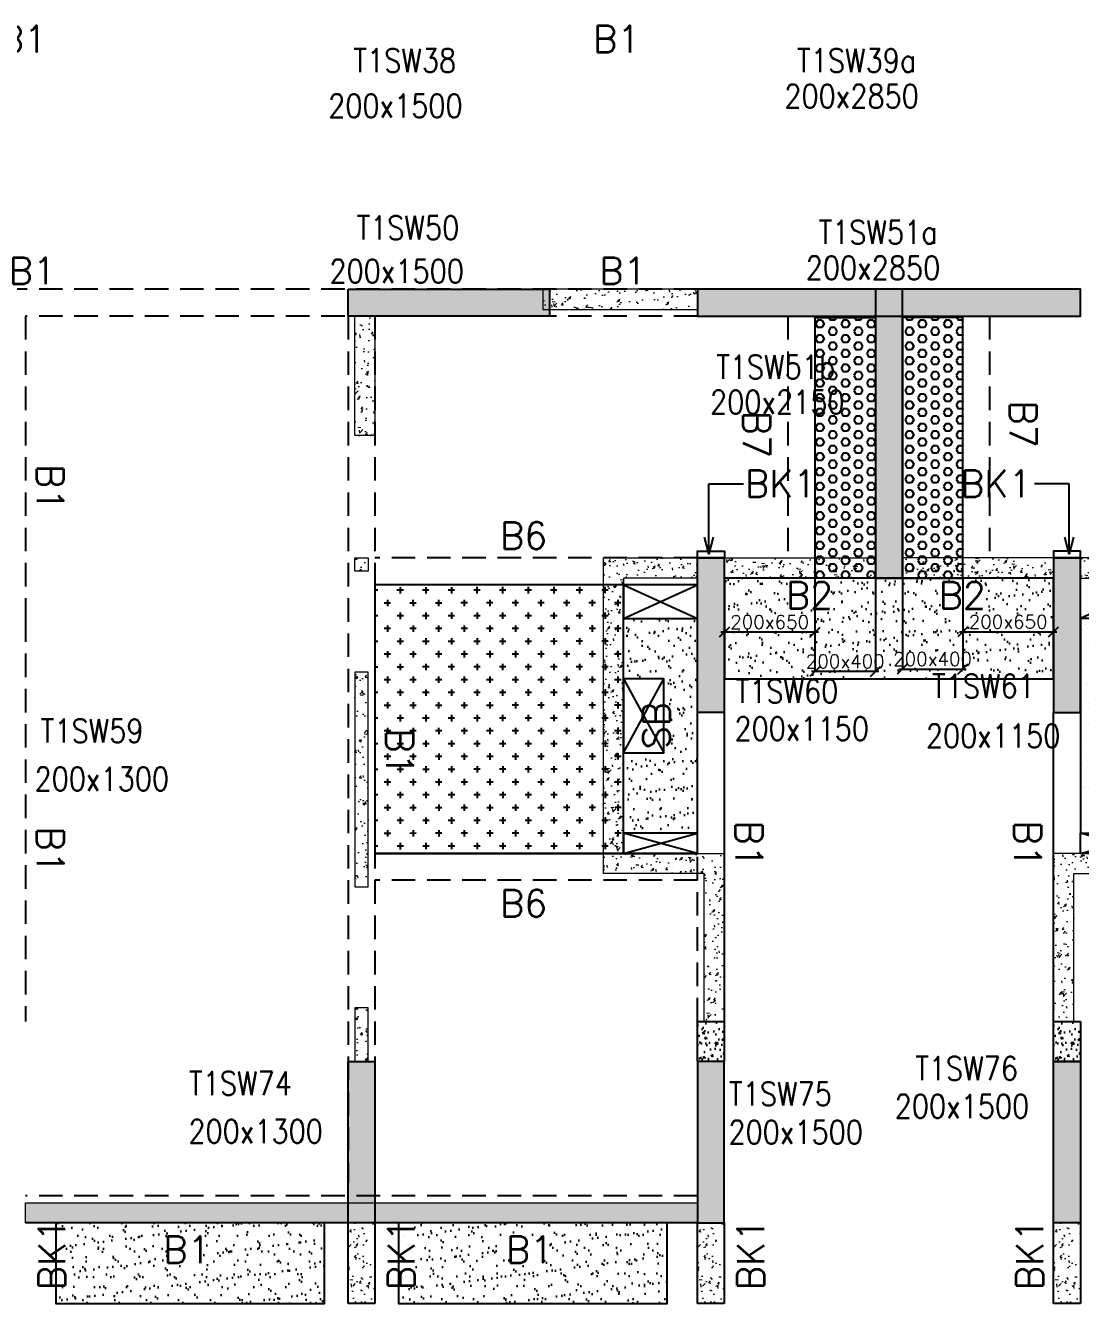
# Model space of a CAD drawing. Header units: millimetres. Extents: x 1078357 to 2594950, y -4969473 to -4636555.
# Drawn here: x 1261697 to 1269547, y -4669034 to -4659521 of the extents above; entities that cross this region are included whole.
import ezdxf

# ---------------------------------------------------------------- set-up
doc = ezdxf.new("R2010")
doc.units = ezdxf.units.MM
doc.header["$PDMODE"] = 35
for name, pattern in [('CENTER', [2, 1.25, -0.25, 0.25, -0.25]), ('CONTINOUS', [0]), ('HIDDEN', [0.375, 0.25, -0.125]), ('New Retail block$0$CONTINOUS', [0])]:
    doc.linetypes.add(name, pattern=pattern)
doc.layers.get('0').update_dxf_attribs({"lineweight": 0})
doc.layers.get('Defpoints').update_dxf_attribs({"lineweight": 0})
for name, color, linetype, lineweight in [('A-_ANOTDIMA_D-', 6, 'Continuous', 13), ('COL. NO.', 30, 'Continuous', 25), ('COL. SIZE', 7, 'Continuous', 25), ('DIM', 9, 'Continuous', 25), ('HATCH', 8, 'Continuous', 30), ('RCC UPSTAND', 43, 'Continuous', 30), ('S-NON STR RCC WALL', 8, 'Continuous', 0)]:
    doc.layers.add(name, color=color, linetype=linetype, lineweight=lineweight)
for name, color, linetype in [('B-200x325', 201, 'HIDDEN'), ('B-200x375', 41, 'HIDDEN'), ('B-200x650', 241, 'HIDDEN'), ('B-300xSLAB THK.', 151, 'Continuous'), ('BK1-200x650', 241, 'HIDDEN'), ('DC BEAM NO.', 7, 'Continuous'), ('DROP SLAB', 8, 'Continuous'), ('NON STR. RCC WALL', 6, 'Continuous'), ('S-COLUMN_SHEAR WALL', 1, 'Continuous'), ('S-PROJECTION', 54, 'New Retail block$0$CONTINOUS'), ('SLAB FOLD', 8, 'Continuous'), ('UP TO 3FRS', 1, 'Continuous')]:
    doc.layers.add(name, color=color, linetype=linetype)
doc.styles.add('Roman', font='romans')
doc.styles.add('ROMANS', font='romans.shx', dxfattribs={"width": 0.85})
doc.dimstyles.new('HARESH', dxfattribs={"dimtxt": 150, "dimasz": 75, "dimexe": 0, "dimexo": 0, "dimgap": 25, "dimtad": 1, "dimdec": 0, "dimdsep": 46, "dimtxsty": 'Roman', "dimblk": 'OBLIQUE', "dimcen": 225, "dimdle": 25, "dimclrd": 2, "dimclre": 2, "dimclrt": 7, "dimadec": 8, "dimazin": 1, "dimtfac": 1, "dimtdec": 0, "dimtmove": 0, "dimatfit": 0, "dimfxl": 1, "dimlwd": -1, "dimlwe": -1, "dimarcsym": 0})
pattern_1 = [(50, (-5109198.82, 23483864.79), (182.184669, -15.93908554), [19.05, -209.55]), (355, (-5109198.82, 23483864.79), (-35.2434214, 191.0568452), [15.24, -167.6405842]), (100.4514447, (-5109183.63, 23483863.46), (146.9412471, 175.1177519), [16.1900088, -178.0902446]), (46.1842, (-5109198.82, 23483915.59), (271.0790409, -42.042328), [28.575, -314.325]), (96.6355576, (-5109176.23, 23483912.08), (237.404134, 247.4261246), [24.2850231, -267.1356082]), (351.1841512, (-5109198.82, 23483915.6), (237.404134, 247.4261246), [22.859967, -251.459732]), (21, (-5109173.42, 23483902.89), (151.6143913, -102.2651982), [19.05, -209.55]), (326, (-5109173.42, 23483902.89), (61.8020283, 184.1879661), [15.24, -167.64]), (71.451445, (-5109160.78, 23483894.36), (213.4164193, 81.9227689), [16.1900088, -178.0899376]), (37.5, (-5109198.816, 23483864.786), (3.08860325, 84.55503887), [0, -165.608, 0, -170.18, 0, -168.275]), (7.5, (-5109198.82, 23483864.79), (66.8196625, 100.18057482), [0, -97.028, 0, -161.798, 0, -64.135]), (327.5, (-5109255.46, 23483864.786), (135.59059517, -5.728744), [0, -63.5, 0, -198.12, 0, -262.89]), (317.5, (-5109280.86, 23483864.79), (148.1291814, 25.42649103), [0, -82.55, 0, -131.572, 0, -186.69])]
pattern_2 = [(180, (135672.024, 213489.83), (-7e-15, -54.99261315), [31.75, -63.5]), (300, (135672.024, 213489.83), (47.625, 27.4963066), [31.75, -63.5]), (240, (135640.274, 213489.83), (47.625, -27.4963066), [31.75, -63.5])]

# ---------------------------------------------------------------- blocks, each defined once
blk = doc.blocks.new('_Oblique')
at = {"color": 0, "linetype": 'ByBlock', "lineweight": -2}
blk.add_line((-0.5, -0.5), (0.5, 0.5), dxfattribs=at)
blk = doc.blocks.new('*D1252')
at = {"layer": 'Defpoints', "color": 0, "ltscale": 700, "transparency": 16777216}
for p in [(1267571.3, -4663634.9, 0), (1268021.4, -4663634.9, 0), (1267571.3, -4664329.9)]:
    blk.add_point(p, dxfattribs=at)
at = {"layer": 'DIM', "color": 2, "ltscale": 700, "transparency": 16777216}
for p, q in [((1267571.3, -4663634.9), (1267571.3, -4664329.9)), ((1268021.4, -4663634.9), (1268021.4, -4664329.9)), ((1268046.4, -4664329.9), (1267546.3, -4664329.9))]:
    blk.add_line(p, q, dxfattribs=at)
at = {"layer": 'DIM', "color": 2, "ltscale": 700, "transparency": 16777216, "xscale": 75, "yscale": 75, "zscale": 75, "rotation": 180}
blk.add_blockref('_Oblique', (1267571.3, -4664329.9), dxfattribs=at)
at = {"layer": 'DIM', "color": 2, "ltscale": 700, "transparency": 16777216, "xscale": 75, "yscale": 75, "zscale": 75}
blk.add_blockref('_Oblique', (1268021.4, -4664329.9), dxfattribs=at)
at = {"layer": 'DIM', "color": 7, "ltscale": 700, "transparency": 16777216, "insert": (1267796.3, -4664254.9), "char_height": 150, "attachment_point": 5, "style": 'Roman'}
blk.add_mtext('{\\H0.666667x;200x400}', dxfattribs=at)
blk = doc.blocks.new('*D1253')
at = {"layer": 'Defpoints', "color": 0, "ltscale": 700, "transparency": 16777216}
for p in [(1266896.6, -4663634.9, 0), (1267571.3, -4663634.9, 0), (1266896.6, -4664037)]:
    blk.add_point(p, dxfattribs=at)
at = {"layer": 'DIM', "color": 2, "ltscale": 700, "transparency": 16777216}
for p, q in [((1266896.6, -4663634.9), (1266896.6, -4664037)), ((1267571.3, -4663634.9), (1267571.3, -4664037)), ((1267596.3, -4664037), (1266871.6, -4664037))]:
    blk.add_line(p, q, dxfattribs=at)
at = {"layer": 'DIM', "color": 2, "ltscale": 700, "transparency": 16777216, "xscale": 75, "yscale": 75, "zscale": 75, "rotation": 180}
blk.add_blockref('_Oblique', (1266896.6, -4664037), dxfattribs=at)
at = {"layer": 'DIM', "color": 2, "ltscale": 700, "transparency": 16777216, "xscale": 75, "yscale": 75, "zscale": 75}
blk.add_blockref('_Oblique', (1267571.3, -4664037), dxfattribs=at)
at = {"layer": 'DIM', "color": 7, "ltscale": 700, "transparency": 16777216, "insert": (1267233.9, -4663962), "char_height": 150, "attachment_point": 5, "style": 'Roman'}
blk.add_mtext('{\\H0.666667x;200x650}', dxfattribs=at)
blk = doc.blocks.new('*D1254')
at = {"layer": 'Defpoints', "color": 0, "ltscale": 700, "transparency": 16777216}
for p in [(1268221.4, -4663634.9, 0), (1268671.5, -4663634.9, 0), (1268671.5, -4664311.6)]:
    blk.add_point(p, dxfattribs=at)
at = {"layer": 'DIM', "color": 2, "ltscale": 700, "transparency": 16777216}
for p, q in [((1268221.4, -4663634.9), (1268221.4, -4664311.6)), ((1268671.5, -4663634.9), (1268671.5, -4664311.6)), ((1268196.4, -4664311.6), (1268696.5, -4664311.6))]:
    blk.add_line(p, q, dxfattribs=at)
at = {"layer": 'DIM', "color": 2, "ltscale": 700, "transparency": 16777216, "xscale": 75, "yscale": 75, "zscale": 75, "rotation": 180}
blk.add_blockref('_Oblique', (1268221.4, -4664311.6), dxfattribs=at)
at = {"layer": 'DIM', "color": 2, "ltscale": 700, "transparency": 16777216, "xscale": 75, "yscale": 75, "zscale": 75}
blk.add_blockref('_Oblique', (1268671.5, -4664311.6), dxfattribs=at)
at = {"layer": 'DIM', "color": 7, "ltscale": 700, "transparency": 16777216, "insert": (1268446.5, -4664236.6), "char_height": 150, "attachment_point": 5, "style": 'Roman'}
blk.add_mtext('{\\H0.666667x;200x400}', dxfattribs=at)
blk = doc.blocks.new('*D1255')
at = {"layer": 'Defpoints', "color": 0, "ltscale": 700, "transparency": 16777216}
for p in [(1268671.5, -4663634.9, 0), (1269346.4, -4663634.9, 0), (1269346.4, -4664035)]:
    blk.add_point(p, dxfattribs=at)
at = {"layer": 'DIM', "color": 2, "ltscale": 700, "transparency": 16777216}
for p, q in [((1268671.5, -4663634.9), (1268671.5, -4664035)), ((1269346.4, -4663634.9), (1269346.4, -4664035)), ((1268646.5, -4664035), (1269371.4, -4664035))]:
    blk.add_line(p, q, dxfattribs=at)
at = {"layer": 'DIM', "color": 2, "ltscale": 700, "transparency": 16777216, "xscale": 75, "yscale": 75, "zscale": 75, "rotation": 180}
blk.add_blockref('_Oblique', (1268671.5, -4664035), dxfattribs=at)
at = {"layer": 'DIM', "color": 2, "ltscale": 700, "transparency": 16777216, "xscale": 75, "yscale": 75, "zscale": 75}
blk.add_blockref('_Oblique', (1269346.4, -4664035), dxfattribs=at)
at = {"layer": 'DIM', "color": 7, "ltscale": 700, "transparency": 16777216, "insert": (1269009, -4663960), "char_height": 150, "attachment_point": 5, "style": 'Roman'}
blk.add_mtext('{\\H0.666667x;200x650}', dxfattribs=at)
blk = doc.blocks.new('G$CD63B60BD')
at = {"layer": 'COL. NO.', "linetype": 'Continuous', "style": 'ROMANS', "width": 0.85}
for s, p in [('T1SW38', (33939.5, 8565.4, -320.4)), ('T1SW39a', (37241.6, 8565.4, -320.4)), ('T1SW50', (33962.8, 7320.5, -320.4)), ('T1SW51a', (37400.7, 7287.4, -320.4)), ('T1SW51b', (36639.3, 6284.2, -320.4)), ('T1SW60', (36783.6, 3870.6, -320.4)), ('T1SW61', (38245.8, 3908.3, -320.4)), ('T1SW59', (31613, 3574.7, -320.4)), ('T1SW76', (38120.4, 1062.3, -320.4)), ('T1SW74', (32717.2, 951.6, -320.4)), ('T1SW75', (36735.3, 872.8, -320.4))]:
    blk.add_text(s, height=175, dxfattribs=at).set_placement(p)
at = {"layer": 'COL. SIZE', "linetype": 'Continuous', "style": 'ROMANS', "width": 0.85}
for s, p in [('200x2850', (37146.7, 8299.7, -320.4)), ('200x1500', (33751.9, 8227.7, -320.4)), ('200x1500', (33761.6, 6997, -320.4)), ('200x2850', (37305.9, 7021.7, -320.4)), ('200x2150', (36593.6, 6022.6, -320.4)), ('200x1150', (36775.6, 3591.4, -320.4)), ('200x1150', (38200.2, 3537.4, -320.4)), ('200x1300', (31567.2, 3216.9, -320.4)), ('200x1500', (37968.1, 780.4, -320.4)), ('200x1300', (32711.8, 593.8, -320.4)), ('200x1500', (36730.7, 588, -320.4))]:
    blk.add_text(s, height=175, dxfattribs=at).set_placement(p)

msp = doc.modelspace()

# ---------------------------------------------------------------- hatches: boundary and pattern name
at = {"layer": 'DROP SLAB'}
h = msp.add_hatch(dxfattribs=at)
h.set_pattern_fill('CROSS', color=8, scale=15, angle=0.03079)
h.set_pattern_definition([(180.03079016, (-8617568.45, 37489287.17), (-95.19879988, -95.30117261), [47.625, -142.875]), (270.03079016, (-8617592.27, 37489310.97), (95.30117261, -95.19879988), [47.625, -142.875])])
h.paths.add_polyline_path([(1266146.5, -4663684.4), (1264296.5, -4663684.4), (1264296.5, -4665684.2), (1266146.5, -4665684.2)])
at = {"layer": 'HATCH'}
h = msp.add_hatch(dxfattribs=at)
h.set_pattern_fill('AR-SAND', color=8, scale=3, angle=179.97015)
h.set_pattern_definition([(37.47015413, (-3817536.08, 18703074.23), (-4.72361136, 146.8264517), [0, -115.824, 0, -129.54, 0, -123.825]), (7.4701541, (-3817536.08, 18703074.23), (134.9689868, 214.9772528), [0, -62.484, 0, -104.394, 0, -40.005]), (327.4701541, (-3817629.81, 18703074.28), (237.2979035, 0.3075449), [0, -38.1, 0, -137.16, 0, -179.07]), (317.4701541, (-3817629.81, 18703074.28), (229.1017424, 66.759465), [0, -19.05, 0, -89.916, 0, -102.87])])
h.paths.add_polyline_path([(1269346.9, -4663634.3), (1266896.9, -4663634.3), (1266896.9, -4664384.3), (1269346.9, -4664384.3)])
h = msp.add_hatch(dxfattribs=at)
h.set_pattern_fill('AR-SAND', color=8, scale=3, angle=359.97015)
h.set_pattern_definition([(37.47015413, (-4938697.27, 23611041.17), (-4.72361136, 146.8264517), [0, -115.824, 0, -129.54, 0, -123.825]), (7.4701541, (-4938697.27, 23611041.17), (134.9689868, 214.9772528), [0, -62.484, 0, -104.394, 0, -40.005]), (327.47015413, (-4938791, 23611041.22), (237.29790347, 0.3075449), [0, -38.1, 0, -137.16, 0, -179.07]), (317.4701541, (-4938791, 23611041.22), (229.1017424, 66.759465), [0, -19.05, 0, -89.916, 0, -102.87])])
h.paths.add_polyline_path([(1266695.8, -4665534.4), (1266145.8, -4665534.4), (1266145.8, -4664934.4), (1266445.8, -4664934.4), (1266445.8, -4664384.4), (1266145.8, -4664384.5), (1266145.8, -4663934.4), (1266695.8, -4663934.4)])
h = msp.add_hatch(dxfattribs=at)
h.set_pattern_fill('AR-SAND', color=8, scale=3, angle=180.02985)
h.set_pattern_definition([(37.47015413, (-4938696.5, 23611041.1), (-4.72361136, 146.8264517), [0, -115.824, 0, -129.54, 0, -123.825]), (7.4701541, (-4938696.5, 23611041.1), (134.9689868, 214.9772528), [0, -62.484, 0, -104.394, 0, -40.005]), (327.47015413, (-4938790.22, 23611041.14), (237.29790347, 0.3075449), [0, -38.1, 0, -137.16, 0, -179.07]), (317.4701541, (-4938790.22, 23611041.14), (229.1017424, 66.759465), [0, -19.05, 0, -89.916, 0, -102.87])])
h.paths.add_polyline_path([(1269546.6, -4665534.4), (1270096.6, -4665534.4), (1270096.6, -4664934.3), (1269796.6, -4664934.3), (1269796.6, -4664384.4), (1270096.6, -4664384.4), (1270096.6, -4663934.4), (1269546.6, -4663934.4)])
h = msp.add_hatch(dxfattribs=at)
h.set_pattern_fill('AR-SAND', color=8, scale=3, angle=179.97015)
h.set_pattern_definition([(37.47015413, (-3816211.08, 18703074.25), (-4.72361136, 146.8264517), [0, -115.824, 0, -129.54, 0, -123.825]), (7.4701541, (-3816211.08, 18703074.25), (134.9689868, 214.9772528), [0, -62.484, 0, -104.394, 0, -40.005]), (327.4701541, (-3816304.81, 18703074.3), (237.2979035, 0.3075449), [0, -38.1, 0, -137.16, 0, -179.07]), (317.4701541, (-3816304.81, 18703074.3), (229.1017424, 66.759465), [0, -19.05, 0, -89.916, 0, -102.87])])
h.paths.add_polyline_path([(1263921.9, -4668434.4), (1261921.9, -4668434.4), (1261921.9, -4669034.4), (1263921.9, -4669034.4)])
h = msp.add_hatch(dxfattribs=at)
h.set_pattern_fill('AR-SAND', color=8, scale=3, angle=179.97015)
h.set_pattern_definition([(37.47015413, (-3818761.08, 18703074.25), (-4.72361136, 146.8264517), [0, -115.824, 0, -129.54, 0, -123.825]), (7.4701541, (-3818761.08, 18703074.25), (134.9689868, 214.9772528), [0, -62.484, 0, -104.394, 0, -40.005]), (327.4701541, (-3818854.81, 18703074.3), (237.2979035, 0.3075449), [0, -38.1, 0, -137.16, 0, -179.07]), (317.4701541, (-3818854.81, 18703074.3), (229.1017424, 66.759465), [0, -19.05, 0, -89.916, 0, -102.87])])
h.paths.add_polyline_path([(1266471.9, -4668434.4), (1264471.9, -4668434.4), (1264471.9, -4669034.4), (1266471.9, -4669034.4)])
at = {"layer": 'RCC UPSTAND'}
h = msp.add_hatch(dxfattribs=at)
h.set_pattern_fill('AR-CONC', color=8, scale=20, angle=90)
h.set_pattern_definition([(140, (-1941303.45, -7205678.85), (12.550427, 143.4520365), [15, -165]), (85, (-1941303.45, -7205678.85), (-150.438427, -27.7502667), [12, -132]), (190.4514445, (-1941302.4, -7205666.9), (-137.887998, 115.7017693), [12.7480384, -140.2284224]), (136.1842, (-1941343.45, -7205678.85), (33.103856, 213.448266), [22.5, -247.5]), (186.6356355, (-1941340.7, -7205661.06), (-194.82372, 186.932389), [19.122068, -210.342752]), (81.184164, (-1941343.45, -7205678.85), (-194.82372, 186.932389), [18, -198]), (111, (-1941333.45, -7205658.85), (80.523778, 119.3814104), [15, -165]), (56, (-1941333.45, -7205658.85), (-145.030009, 48.6630664), [12, -132]), (161.4514447, (-1941326.74, -7205648.9), (-64.5062306, 168.0444753), [12.748038, -140.2284224]), (127.5, (-1941303.45, -7205678.85), (-66.57877077, 2.43197106), [0, -130.4, 0, -134, 0, -132.5]), (97.5, (-1941303.45, -7205678.85), (-78.8823424, 52.6139075), [0, -76.4, 0, -127.4, 0, -50.5]), (57.5, (-1941303.45, -7205723.45), (4.51097435, 106.7644872), [0, -50, 0, -156, 0, -207]), (47.5, (-1941303.45, -7205743.45), (-20.0209965, 116.6372339), [0, -65, 0, -103.6, 0, -147])])
h.paths.add_polyline_path([(1266896.6, -4666934.3), (1266896.6, -4667234.3), (1266696.7, -4667234.3), (1266696.7, -4666934.3)])
h = msp.add_hatch(dxfattribs=at)
h.set_pattern_fill('AR-CONC', color=8, scale=20, angle=90)
h.set_pattern_definition([(140, (-1938653.45, -7205678.85), (12.550427, 143.4520365), [15, -165]), (85, (-1938653.45, -7205678.85), (-150.438427, -27.7502667), [12, -132]), (190.4514445, (-1938652.4, -7205666.9), (-137.887998, 115.7017693), [12.7480384, -140.2284224]), (136.1842, (-1938693.45, -7205678.85), (33.103856, 213.448266), [22.5, -247.5]), (186.6356355, (-1938690.7, -7205661.06), (-194.82372, 186.932389), [19.122068, -210.342752]), (81.184164, (-1938693.45, -7205678.85), (-194.82372, 186.932389), [18, -198]), (111, (-1938683.45, -7205658.85), (80.523778, 119.3814104), [15, -165]), (56, (-1938683.45, -7205658.85), (-145.030009, 48.6630664), [12, -132]), (161.4514447, (-1938676.74, -7205648.9), (-64.5062306, 168.0444753), [12.748038, -140.2284224]), (127.5, (-1938653.45, -7205678.85), (-66.57877077, 2.43197106), [0, -130.4, 0, -134, 0, -132.5]), (97.5, (-1938653.45, -7205678.85), (-78.8823424, 52.6139075), [0, -76.4, 0, -127.4, 0, -50.5]), (57.5, (-1938653.45, -7205723.45), (4.51097435, 106.7644872), [0, -50, 0, -156, 0, -207]), (47.5, (-1938653.45, -7205743.45), (-20.0209965, 116.6372339), [0, -65, 0, -103.6, 0, -147])])
h.paths.add_polyline_path([(1269546.6, -4666934.3), (1269546.6, -4667234.3), (1269346.7, -4667234.3), (1269346.7, -4666934.3)])
at = {"layer": 'S-COLUMN_SHEAR WALL', "lineweight": 25}
h = msp.add_hatch(color=1, dxfattribs=at)
h.dxf.hatch_style = 1
h.paths.add_polyline_path([(1264096.7, -4661484.4), (1265596.7, -4661484.4), (1265596.7, -4661684.4), (1264096.7, -4661684.4)])
h = msp.add_hatch(color=1, dxfattribs=at)
h.dxf.hatch_style = 1
h.paths.add_polyline_path([(1268021.7, -4663634.3), (1268221.7, -4663634.3), (1268221.7, -4661484.3), (1268021.7, -4661484.3)])
at = {"layer": 'S-COLUMN_SHEAR WALL', "lineweight": 25, "extrusion": (-1.00316e-06, -1.91639e-11, 1)}
h = msp.add_hatch(color=1, dxfattribs=at)
h.dxf.hatch_style = 1
h.paths.add_polyline_path([(1266696.7, -4663484.4), (1266896.7, -4663484.4), (1266896.7, -4664634.4), (1266696.7, -4664634.4)])
at = {"layer": 'S-COLUMN_SHEAR WALL', "lineweight": 25}
h = msp.add_hatch(color=1, dxfattribs=at)
h.dxf.hatch_style = 1
h.paths.add_polyline_path([(1269546.7, -4663484.4), (1269346.7, -4663484.4), (1269346.7, -4664634.4), (1269546.7, -4664634.4)])
h = msp.add_hatch(color=1, dxfattribs=at)
h.dxf.hatch_style = 1
h.paths.add_polyline_path([(1264296.7, -4667234.4), (1264296.7, -4668434.4), (1264096.7, -4668434.4), (1264096.7, -4667234.4)])
at = {"layer": 'S-COLUMN_SHEAR WALL', "lineweight": 25, "extrusion": (-1.00316e-06, -1.91639e-11, 1)}
h = msp.add_hatch(color=1, dxfattribs=at)
h.dxf.hatch_style = 1
h.paths.add_polyline_path([(1266696.7, -4668434.4), (1266896.7, -4668434.4), (1266896.7, -4667234.4), (1266696.7, -4667234.4)])
at = {"layer": 'S-COLUMN_SHEAR WALL', "lineweight": 25}
h = msp.add_hatch(color=1, dxfattribs=at)
h.dxf.hatch_style = 1
h.paths.add_polyline_path([(1269546.7, -4667234.4), (1269546.7, -4668434.4), (1269346.7, -4668434.4), (1269346.7, -4667234.4)])
at = {"layer": 'S-NON STR RCC WALL'}
h = msp.add_hatch(dxfattribs=at)
h.set_pattern_fill('AR-CONC', color=256)
h.set_pattern_definition([(50, (-5109198.82, 23483864.79), (182.184669, -15.93908554), [19.05, -209.55]), (355, (-5109198.82, 23483864.79), (-35.2434214, 191.0568452), [15.24, -167.6405842]), (100.4514447, (-5109183.63, 23483863.46), (146.9412471, 175.1177519), [16.1900088, -178.0902446]), (46.1842, (-5109198.82, 23483915.59), (271.0790409, -42.042328), [28.575, -314.325]), (96.6355576, (-5109176.23, 23483912.08), (237.404134, 247.4261246), [24.2850231, -267.1356082]), (351.1841512, (-5109198.82, 23483915.6), (237.404134, 247.4261246), [22.859967, -251.459732]), (21, (-5109173.42, 23483902.89), (151.6143913, -102.2651982), [19.05, -209.55]), (326, (-5109173.42, 23483902.89), (61.8020283, 184.1879661), [15.24, -167.64]), (71.451445, (-5109160.78, 23483894.36), (213.4164193, 81.9227689), [16.1900088, -178.0899376]), (37.5, (-5109198.816, 23483864.786), (3.08860325, 84.55503887), [0, -165.608, 0, -170.18, 0, -168.275]), (7.5, (-5109198.82, 23483864.79), (66.8196625, 100.18057482), [0, -97.028, 0, -161.798, 0, -64.135]), (327.5, (-5109255.46, 23483864.786), (135.59059517, -5.728744), [0, -63.5, 0, -198.12, 0, -262.89]), (317.5, (-5109280.86, 23483864.79), (148.1291814, 25.42649103), [0, -82.55, 0, -131.572, 0, -186.69])])
h.paths.add_polyline_path([(1266696.9, -4661484.3), (1265546.9, -4661484.3), (1265546.9, -4661634.4), (1266696.9, -4661634.4)])
h = msp.add_hatch(dxfattribs=at)
h.set_pattern_fill('AR-CONC', color=256, angle=180)
h.set_pattern_definition([(50, (-6187388.28, 28164593.94), (182.184669, -15.93908554), [19.05, -209.55]), (355, (-6187388.28, 28164593.94), (-35.2434214, 191.0568452), [15.24, -167.6405842]), (100.4514447, (-6187373.1, 28164592.62), (146.9412471, 175.1177519), [16.1900088, -178.0902446]), (46.1842, (-6187388.28, 28164644.74), (271.0790409, -42.042328), [28.575, -314.325]), (96.6355576, (-6187365.7, 28164641.24), (237.404134, 247.4261246), [24.2850231, -267.1356082]), (351.1841512, (-6187388.28, 28164644.74), (237.404134, 247.4261246), [22.859967, -251.459732]), (21, (-6187362.88, 28164632.04), (151.6143913, -102.2651982), [19.05, -209.55]), (326, (-6187362.88, 28164632.04), (61.8020283, 184.1879661), [15.24, -167.64]), (71.451445, (-6187350.24, 28164623.52), (213.4164193, 81.9227689), [16.1900088, -178.0899376]), (37.5, (-6187388.28, 28164593.944), (3.08860325, 84.55503887), [0, -165.608, 0, -170.18, 0, -168.275]), (7.5, (-6187388.28, 28164593.94), (66.8196625, 100.18057482), [0, -97.028, 0, -161.798, 0, -64.135]), (327.5, (-6187444.92, 28164593.944), (135.59059517, -5.72874399), [0, -63.5, 0, -198.12, 0, -262.89]), (317.5, (-6187470.32, 28164593.94), (148.1291814, 25.42649103), [0, -82.55, 0, -131.572, 0, -186.69])])
h.paths.add_polyline_path([(1264146.9, -4661684.4), (1264296.9, -4661684.4), (1264296.9, -4662574.3), (1264146.9, -4662574.3)])
h = msp.add_hatch(dxfattribs=at)
h.set_pattern_fill('AR-CONC', color=256, angle=180)
h.set_pattern_definition([(50, (2361421.42, -9205799.05), (182.184669, -15.9390855), [19.05, -209.55]), (355, (2361421.42, -9205799.05), (-35.2434214, 191.056845), [15.24, -167.640584]), (100.4514447, (2361436.6, -9205800.37), (146.941247, 175.117752), [16.190009, -178.0902446]), (46.1842, (2361421.42, -9205748.25), (271.079041, -42.042328), [28.575, -314.325]), (96.6355576, (2361444, -9205751.75), (237.404134, 247.426125), [24.285023, -267.135608]), (351.184151, (2361421.42, -9205748.25), (237.404134, 247.426125), [22.859967, -251.459732]), (21, (2361446.82, -9205760.95), (151.6143913, -102.265198), [19.05, -209.55]), (326, (2361446.82, -9205760.95), (61.802028, 184.187966), [15.24, -167.64]), (71.451445, (2361459.46, -9205769.47), (213.416419, 81.922769), [16.190009, -178.0899376]), (37.5, (2361421.42, -9205799.046), (3.08860325, 84.5550389), [0, -165.608, 0, -170.18, 0, -168.275]), (7.5, (2361421.42, -9205799.05), (66.8196625, 100.1805748), [0, -97.028, 0, -161.798, 0, -64.135]), (327.5, (2361364.78, -9205799.046), (135.5905952, -5.728744), [0, -63.5, 0, -198.12, 0, -262.89]), (317.5, (2361339.38, -9205799.05), (148.1291814, 25.426491), [0, -82.55, 0, -131.572, 0, -186.69])])
h.paths.add_polyline_path([(1264146.9, -4663484.2), (1264246.9, -4663484.2), (1264246.9, -4663584.2), (1264146.9, -4663584.2)])
h = msp.add_hatch(dxfattribs=at)
h.set_pattern_fill('AR-CONC', color=256)
h.set_pattern_definition(pattern_1)
h.paths.add_polyline_path([(1265996.9, -4665834.4), (1265996.9, -4663484.4), (1266696.9, -4663484.4), (1266696.9, -4663634.4), (1266146.9, -4663634.4), (1266146.9, -4665684.4), (1266896.9, -4665684.4), (1266896.9, -4666934.3), (1266746.9, -4666934.3), (1266746.9, -4665834.4)])
h = msp.add_hatch(dxfattribs=at)
h.set_pattern_fill('AR-CONC', color=256)
h.set_pattern_definition(pattern_1)
h.paths.add_polyline_path([(1268021.9, -4663634.4), (1266896.9, -4663634.4), (1266896.9, -4663484.4), (1268021.9, -4663484.4)])
h = msp.add_hatch(dxfattribs=at)
h.set_pattern_fill('AR-CONC', color=256, angle=180)
h.set_pattern_definition(pattern_1)
h.paths.add_polyline_path([(1268221.9, -4663634.4), (1269346.9, -4663634.4), (1269346.9, -4663484.4), (1268221.9, -4663484.4)])
h = msp.add_hatch(dxfattribs=at)
h.set_pattern_fill('AR-CONC', color=256, angle=180)
h.set_pattern_definition(pattern_1)
h.paths.add_polyline_path([(1270246.9, -4665834.4), (1270246.9, -4663484.4), (1269546.9, -4663484.4), (1269546.9, -4663634.4), (1270096.9, -4663634.4), (1270096.9, -4665684.4), (1269346.9, -4665684.4), (1269346.9, -4666934.3), (1269496.9, -4666934.3), (1269496.9, -4665834.4)])
h = msp.add_hatch(dxfattribs=at)
h.set_pattern_fill('AR-CONC', color=256, angle=180)
h.set_pattern_definition([(50, (2361434.64, -9204434.38), (182.184669, -15.9390855), [19.05, -209.55]), (355, (2361434.64, -9204434.38), (-35.2434214, 191.056845), [15.24, -167.640584]), (100.4514447, (2361449.82, -9204435.71), (146.941247, 175.117752), [16.190009, -178.0902446]), (46.1842, (2361434.64, -9204383.58), (271.079041, -42.042328), [28.575, -314.325]), (96.6355576, (2361457.23, -9204387.09), (237.404134, 247.426125), [24.285023, -267.135608]), (351.184151, (2361434.64, -9204383.58), (237.404134, 247.426125), [22.859967, -251.459732]), (21, (2361460.04, -9204396.28), (151.6143913, -102.265198), [19.05, -209.55]), (326, (2361460.04, -9204396.28), (61.802028, 184.187966), [15.24, -167.64]), (71.451445, (2361472.67, -9204404.8), (213.416419, 81.922769), [16.190009, -178.0899376]), (37.5, (2361434.636, -9204434.38), (3.08860325, 84.5550389), [0, -165.608, 0, -170.18, 0, -168.275]), (7.5, (2361434.64, -9204434.38), (66.8196625, 100.1805748), [0, -97.028, 0, -161.798, 0, -64.135]), (327.5, (2361377.994, -9204434.38), (135.5905952, -5.728744), [0, -63.5, 0, -198.12, 0, -262.89]), (317.5, (2361352.59, -9204434.38), (148.1291814, 25.426491), [0, -82.55, 0, -131.572, 0, -186.69])])
h.paths.add_polyline_path([(1264146.9, -4665934.2), (1264246.9, -4665934.2), (1264246.9, -4664334.2), (1264146.9, -4664334.2)])
h = msp.add_hatch(dxfattribs=at)
h.set_pattern_fill('AR-CONC', color=256, angle=180)
h.set_pattern_definition([(50, (1264209.92, -4520415.2), (182.18467, -15.93909), [19.05, -209.55]), (355, (1264209.92, -4520415.2), (-35.24342, 191.05685), [15.24, -167.64058]), (100.45144, (1264225.1, -4520416.52), (146.94125, 175.11775), [16.19, -178.09024]), (46.1842, (1264209.92, -4520364.4), (271.07904, -42.04233), [28.575, -314.325]), (96.63556, (1264232.5, -4520367.9), (237.40413, 247.42612), [24.285, -267.1356]), (351.18415, (1264209.92, -4520364.4), (237.40413, 247.4261), [22.85997, -251.45973]), (21, (1264235.32, -4520377.1), (151.61439, -102.2652), [19.05, -209.55]), (326, (1264235.32, -4520377.1), (61.80203, 184.18797), [15.24, -167.64]), (71.45144, (1264247.95, -4520385.62), (213.41642, 81.92277), [16.19, -178.08994]), (37.5, (1264209.92, -4520415.195), (3.088603, 84.55504), [0, -165.608, 0, -170.18, 0, -168.275]), (7.5, (1264209.92, -4520415.19), (66.81966, 100.180575), [0, -97.028, 0, -161.798, 0, -64.135]), (327.5, (1264153.28, -4520415.195), (135.590595, -5.728744), [0, -63.5, 0, -198.12, 0, -262.89]), (317.5, (1264127.88, -4520415.2), (148.12918, 25.42649), [0, -82.55, 0, -131.572, 0, -186.69])])
h.paths.add_polyline_path([(1264146.9, -4667234.6), (1264246.9, -4667234.6), (1264246.9, -4666834.2), (1264146.9, -4666834.2)])
h = msp.add_hatch(dxfattribs=at)
h.set_pattern_fill('AR-CONC', color=256)
h.set_pattern_definition([(50, (-6206423.53, 28167883.97), (182.184669, -15.93908554), [19.05, -209.55]), (355, (-6206423.53, 28167883.97), (-35.2434214, 191.0568452), [15.24, -167.6405842]), (100.4514447, (-6206408.35, 28167882.64), (146.9412471, 175.1177519), [16.1900088, -178.0902446]), (46.1842, (-6206423.53, 28167934.77), (271.0790409, -42.042328), [28.575, -314.325]), (96.6355576, (-6206400.94, 28167931.27), (237.404134, 247.4261246), [24.2850231, -267.1356082]), (351.1841512, (-6206423.53, 28167934.77), (237.404134, 247.4261246), [22.859967, -251.459732]), (21, (-6206398.13, 28167922.07), (151.6143913, -102.2651982), [19.05, -209.55]), (326, (-6206398.13, 28167922.07), (61.8020283, 184.1879661), [15.24, -167.64]), (71.451445, (-6206385.5, 28167913.55), (213.4164193, 81.9227689), [16.1900088, -178.0899376]), (37.5, (-6206423.53, 28167883.97), (3.08860325, 84.55503887), [0, -165.608, 0, -170.18, 0, -168.275]), (7.5, (-6206423.53, 28167883.97), (66.8196625, 100.18057482), [0, -97.028, 0, -161.798, 0, -64.135]), (327.5, (-6206480.174, 28167883.97), (135.59059517, -5.72874399), [0, -63.5, 0, -198.12, 0, -262.89]), (317.5, (-6206505.57, 28167883.97), (148.1291814, 25.42649103), [0, -82.55, 0, -131.572, 0, -186.69])])
h.paths.add_polyline_path([(1266694, -4668434.4), (1261696.9, -4668434.4), (1261696.9, -4668284.4), (1266694, -4668284.4)])
h = msp.add_hatch(dxfattribs=at)
h.set_pattern_fill('AR-CONC', color=256, angle=180)
h.set_pattern_definition([(50, (-8366075.7, 37570672.96), (182.184669, -15.93908554), [19.05, -209.55]), (355, (-8366075.7, 37570672.96), (-35.2434214, 191.0568452), [15.24, -167.6405842]), (100.4514447, (-8366060.52, 37570671.63), (146.9412471, 175.1177519), [16.1900088, -178.0902446]), (46.1842, (-8366075.7, 37570723.76), (271.0790409, -42.0423279), [28.575, -314.325]), (96.6355576, (-8366053.1, 37570720.26), (237.404134, 247.4261246), [24.2850231, -267.1356082]), (351.1841512, (-8366075.7, 37570723.76), (237.404134, 247.4261246), [22.859967, -251.459732]), (21, (-8366050.3, 37570711.06), (151.61439127, -102.2651982), [19.05, -209.55]), (326, (-8366050.3, 37570711.06), (61.80202835, 184.1879661), [15.24, -167.64]), (71.451445, (-8366037.67, 37570702.54), (213.4164193, 81.9227689), [16.1900088, -178.0899376]), (37.5, (-8366075.7, 37570672.96), (3.08860325, 84.55503887), [0, -165.608, 0, -170.18, 0, -168.275]), (7.5, (-8366075.7, 37570672.96), (66.81966251, 100.18057482), [0, -97.028, 0, -161.798, 0, -64.135]), (327.5, (-8366132.345, 37570672.96), (135.59059517, -5.72874399), [0, -63.5, 0, -198.12, 0, -262.89]), (317.5, (-8366157.74, 37570672.96), (148.1291814, 25.42649103), [0, -82.55, 0, -131.572, 0, -186.69])])
h.paths.add_polyline_path([(1264296.5, -4668434.3), (1264096.6, -4668434.3), (1264096.6, -4669034.3), (1264296.5, -4669034.3), (1264296.6, -4669034.3), (1264296.6, -4668434.4)], is_closed=False)
h = msp.add_hatch(dxfattribs=at)
h.set_pattern_fill('AR-CONC', color=256, angle=180)
h.set_pattern_definition([(50, (-8363475.68, 37570672.96), (182.184669, -15.93908554), [19.05, -209.55]), (355, (-8363475.68, 37570672.96), (-35.2434214, 191.0568452), [15.24, -167.6405842]), (100.4514447, (-8363460.5, 37570671.63), (146.9412471, 175.1177519), [16.1900088, -178.0902446]), (46.1842, (-8363475.68, 37570723.76), (271.0790409, -42.0423279), [28.575, -314.325]), (96.6355576, (-8363453.1, 37570720.26), (237.404134, 247.4261246), [24.2850231, -267.1356082]), (351.1841512, (-8363475.68, 37570723.76), (237.404134, 247.4261246), [22.859967, -251.459732]), (21, (-8363450.28, 37570711.06), (151.61439127, -102.2651982), [19.05, -209.55]), (326, (-8363450.28, 37570711.06), (61.80202835, 184.1879661), [15.24, -167.64]), (71.451445, (-8363437.65, 37570702.54), (213.4164193, 81.9227689), [16.1900088, -178.0899376]), (37.5, (-8363475.68, 37570672.96), (3.08860325, 84.55503887), [0, -165.608, 0, -170.18, 0, -168.275]), (7.5, (-8363475.68, 37570672.96), (66.81966251, 100.18057482), [0, -97.028, 0, -161.798, 0, -64.135]), (327.5, (-8363532.324, 37570672.96), (135.59059517, -5.72874399), [0, -63.5, 0, -198.12, 0, -262.89]), (317.5, (-8363557.72, 37570672.96), (148.1291814, 25.42649103), [0, -82.55, 0, -131.572, 0, -186.69])])
h.paths.add_polyline_path([(1266896.6, -4668434.3), (1266696.6, -4668434.3), (1266696.6, -4669034.3), (1266896.6, -4669034.3), (1266896.6, -4669034.3), (1266896.6, -4668434.4)], is_closed=False)
h = msp.add_hatch(dxfattribs=at)
h.set_pattern_fill('AR-CONC', color=256, angle=180)
h.set_pattern_definition([(50, (-8360825.68, 37570672.96), (182.184669, -15.93908554), [19.05, -209.55]), (355, (-8360825.68, 37570672.96), (-35.2434214, 191.0568452), [15.24, -167.6405842]), (100.4514447, (-8360810.5, 37570671.63), (146.9412471, 175.1177519), [16.1900088, -178.0902446]), (46.1842, (-8360825.68, 37570723.76), (271.0790409, -42.0423279), [28.575, -314.325]), (96.6355576, (-8360803.1, 37570720.26), (237.404134, 247.4261246), [24.2850231, -267.1356082]), (351.1841512, (-8360825.68, 37570723.76), (237.404134, 247.4261246), [22.859967, -251.459732]), (21, (-8360800.28, 37570711.06), (151.61439127, -102.2651982), [19.05, -209.55]), (326, (-8360800.28, 37570711.06), (61.80202835, 184.1879661), [15.24, -167.64]), (71.451445, (-8360787.65, 37570702.54), (213.4164193, 81.9227689), [16.1900088, -178.0899376]), (37.5, (-8360825.68, 37570672.96), (3.08860325, 84.55503887), [0, -165.608, 0, -170.18, 0, -168.275]), (7.5, (-8360825.68, 37570672.96), (66.81966251, 100.18057482), [0, -97.028, 0, -161.798, 0, -64.135]), (327.5, (-8360882.324, 37570672.96), (135.59059517, -5.72874399), [0, -63.5, 0, -198.12, 0, -262.89]), (317.5, (-8360907.72, 37570672.96), (148.1291814, 25.42649103), [0, -82.55, 0, -131.572, 0, -186.69])])
h.paths.add_polyline_path([(1269546.6, -4668434.3), (1269346.6, -4668434.3), (1269346.6, -4669034.3), (1269546.6, -4669034.3), (1269546.6, -4669034.3), (1269546.6, -4668434.4)], is_closed=False)
at = {"layer": 'SLAB FOLD', "ltscale": 1000}
h = msp.add_hatch(dxfattribs=at)
h.set_pattern_fill('HEX', color=8, scale=10, angle=180)
h.set_pattern_definition(pattern_2)
h.paths.add_polyline_path([(1268021.7, -4661695), (1267571.7, -4661695), (1267571.7, -4663634.3), (1268021.7, -4663634.3)])
h = msp.add_hatch(dxfattribs=at)
h.set_pattern_fill('HEX', color=8, scale=10, angle=180)
h.set_pattern_definition(pattern_2)
h.paths.add_polyline_path([(1268222.1, -4661695), (1268672.1, -4661695), (1268672.1, -4663634.3), (1268222.1, -4663634.3)])
at = {"layer": 'UP TO 3FRS', "lineweight": 25}
h = msp.add_hatch(color=4, dxfattribs=at)
h.dxf.hatch_style = 1
h.paths.add_polyline_path([(1266696.7, -4661684.3), (1269546.7, -4661684.3), (1269546.7, -4661484.3), (1266696.7, -4661484.3)])

# ---------------------------------------------------------------- linework, layer by layer
at = {"color": 2, "linetype": 'CENTER', "ltscale": 700, "elevation": 0}
msp.add_lwpolyline([(1268021.7, -4663634.3), (1268221.7, -4663634.3), (1268221.7, -4661684.3), (1268021.7, -4661684.3)], close=True, dxfattribs=at)
at = {"layer": 'B-200x325', "ltscale": 700}
for p, q in [((1266696.6, -4663484.4, 0), (1264296.7, -4663484.4, 0)), ((1266696.8, -4665884.2, 0), (1264296.8, -4665884.2, 0))]:
    msp.add_line(p, q, dxfattribs=at)
at = {"layer": 'B-200x325', "linetype": 'Continuous', "ltscale": 700}
for p, q in [((1266696.6, -4663684.4, 0), (1264296.7, -4663684.4, 0)), ((1266696.8, -4665684.2, 0), (1264296.8, -4665684.2, 0))]:
    msp.add_line(p, q, dxfattribs=at)
at = {"layer": 'B-200x375', "ltscale": 700}
for p, q in [((1267371.6, -4663434.5, 0), (1267371.6, -4661684.5, 0)), ((1268871.9, -4663434.5, 0), (1268871.9, -4661684.5, 0))]:
    msp.add_line(p, q, dxfattribs=at)
at = {"layer": 'B-200x375', "linetype": 'Continuous', "ltscale": 700}
for p, q in [((1267571.6, -4663434.5, 0), (1267571.6, -4661695.1, 0)), ((1268671.9, -4663434.5, 0), (1268671.9, -4661695.1, 0))]:
    msp.add_line(p, q, dxfattribs=at)
at = {"layer": 'B-200x650', "linetype": 'HIDDEN', "ltscale": 700}
for p, q in [((1266696.9, -4661484.4, 0), (1255840.3, -4661484.4, 0)), ((1266696.9, -4661684.4, 0), (1261696.9, -4661684.4, 0)), ((1261696.9, -4661684.4, 0), (1261696.9, -4663934.3, 0)), ((1264096.9, -4661684.4, 0), (1264096.9, -4668134.3, 0)), ((1264296.9, -4661684.4, 0), (1264296.9, -4668134.3, 0)), ((1261696.9, -4663934.3, 0), (1261696.9, -4666934.3, 0)), ((1266696.9, -4666934.3, 0), (1266696.9, -4664634.3, 0)), ((1266696.9, -4668234.3, 0), (1261696.9, -4668234.3, 0))]:
    msp.add_line(p, q, dxfattribs=at)
at = {"layer": 'B-200x650', "linetype": 'Continuous', "ltscale": 700}
msp.add_line((1269346.9, -4663634.3, 0), (1266896.9, -4663634.3, 0), dxfattribs=at)
at = {"layer": 'B-200x650', "linetype": 'CONTINOUS', "ltscale": 700}
for p, q in [((1266896.9, -4666934.3, 0), (1266896.9, -4664634.3, 0)), ((1269346.9, -4666934.3, 0), (1269346.9, -4664634.3, 0)), ((1266696.9, -4668434.3, 0), (1261696.9, -4668434.3, 0)), ((1264096.6, -4669034.4, 0), (1264096.6, -4668434.4, 0)), ((1264296.6, -4668434.4, 0), (1264296.6, -4669034.4, 0)), ((1266696.6, -4669034.4, 0), (1266696.6, -4668434.4, 0)), ((1266896.6, -4668434.4, 0), (1266896.6, -4669034.4, 0)), ((1269346.6, -4669034.4, 0), (1269346.6, -4668434.4, 0)), ((1269546.6, -4668434.4, 0), (1269546.6, -4669034.4, 0)), ((1264296.6, -4669034.4, 0), (1264096.6, -4669034.4, 0)), ((1266896.6, -4669034.4, 0), (1266696.6, -4669034.4, 0)), ((1269546.6, -4669034.4, 0), (1269346.6, -4669034.4, 0))]:
    msp.add_line(p, q, dxfattribs=at)
at = {"layer": 'BK1-200x650', "linetype": 'Continuous', "ltscale": 700, "elevation": 0}
for points in [[(1266897, -4663484.4), (1266696.9, -4663484.4), (1266696.9, -4663434.2), (1266897, -4663434.2)], [(1269346.9, -4663484.4), (1269546.9, -4663484.4), (1269546.9, -4663434.2), (1269346.9, -4663434.2)]]:
    msp.add_lwpolyline(points, close=True, dxfattribs=at)
at = {"layer": 'DROP SLAB', "color": 3, "linetype": 'CONTINOUS', "ltscale": 500}
for p, q in [((1266146.6, -4663934.4, 0), (1266696.4, -4663684.3, 0)), ((1266146.6, -4663684.3, 0), (1266696.6, -4663934.4, 0)), ((1270096.6, -4663684.3, 0), (1269546.6, -4663934.4, 0)), ((1266146.4, -4664934.4, 0), (1266446.5, -4664384.4, 0)), ((1266146.4, -4664384.4, 0), (1266446.5, -4664934.4, 0)), ((1266696.1, -4665684.4, 0), (1266146.1, -4665534.4, 0)), ((1266147, -4665684.1, 0), (1266696.1, -4665534.4, 0)), ((1270095.7, -4665684.1, 0), (1269546.6, -4665534.4, 0)), ((1269546.6, -4665684.4, 0), (1270096.6, -4665534.4, 0))]:
    msp.add_line(p, q, dxfattribs=at)
at = {"layer": 'DROP SLAB', "color": 3, "linetype": 'CONTINOUS', "ltscale": 500, "elevation": 0}
for points in [[(1266146.5, -4663684.4), (1264296.5, -4663684.4), (1264296.5, -4665684.2), (1266146.5, -4665684.2)], [(1266146.6, -4663934.4), (1266696.4, -4663934.4), (1266696.4, -4663684.3), (1266146.6, -4663684.3)], [(1266146.5, -4664934.4), (1266446.5, -4664934.4), (1266446.5, -4664384.4), (1266146.5, -4664384.4)], [(1266146.1, -4665684.1), (1266696.1, -4665684.1), (1266696.1, -4665534.4), (1266146.1, -4665534.4)], [(1270096.6, -4665684.1), (1269546.6, -4665684.1), (1269546.6, -4665534.4), (1270096.6, -4665534.4)]]:
    msp.add_lwpolyline(points, close=True, dxfattribs=at)
at = {"layer": 'NON STR. RCC WALL', "elevation": 0}
for points in [[(1266896.6, -4666934.3), (1266896.6, -4667234.3), (1266696.7, -4667234.3), (1266696.7, -4666934.3)], [(1269546.6, -4666934.3), (1269546.6, -4667234.3), (1269346.7, -4667234.3), (1269346.7, -4666934.3)]]:
    msp.add_lwpolyline(points, close=True, dxfattribs=at)
at = {"layer": 'S-COLUMN_SHEAR WALL', "color": 1, "lineweight": 25, "elevation": 0}
for points in [[(1264096.7, -4661484.4), (1265596.7, -4661484.4), (1265596.7, -4661684.4), (1264096.7, -4661684.4)], [(1268021.7, -4663634.3), (1268221.7, -4663634.3), (1268221.7, -4661484.3), (1268021.7, -4661484.3)], [(1269546.7, -4663484.4), (1269346.7, -4663484.4), (1269346.7, -4664634.4), (1269546.7, -4664634.4)], [(1264096.7, -4667234.4), (1264296.7, -4667234.4), (1264296.7, -4668434.4), (1264096.7, -4668434.4)], [(1269546.7, -4668434.4), (1269346.7, -4668434.4), (1269346.7, -4667234.4), (1269546.7, -4667234.4)]]:
    msp.add_lwpolyline(points, close=True, dxfattribs=at)
at = {"layer": 'S-COLUMN_SHEAR WALL', "color": 1, "lineweight": 25, "extrusion": (-1.00316e-06, -1.91639e-11, 1), "elevation": -1.3}
for points in [[(1266696.7, -4663484.4), (1266896.7, -4663484.4), (1266896.7, -4664634.4), (1266696.7, -4664634.4)], [(1266696.7, -4668434.4), (1266896.7, -4668434.4), (1266896.7, -4667234.4), (1266696.7, -4667234.4)]]:
    msp.add_lwpolyline(points, close=True, dxfattribs=at)
at = {"layer": 'S-NON STR RCC WALL', "ltscale": 700, "elevation": 0}
for points in [[(1266696.9, -4661484.3), (1265546.9, -4661484.3), (1265546.9, -4661634.4), (1266696.9, -4661634.4)], [(1264146.9, -4661684.4), (1264296.9, -4661684.4), (1264296.9, -4662574.3), (1264146.9, -4662574.3)], [(1264146.9, -4663484.2), (1264246.9, -4663484.2), (1264246.9, -4663584.2), (1264146.9, -4663584.2)], [(1264146.9, -4665934.2), (1264246.9, -4665934.2), (1264246.9, -4664334.2), (1264146.9, -4664334.2)]]:
    msp.add_lwpolyline(points, close=True, dxfattribs=at)
at = {"layer": 'S-NON STR RCC WALL', "elevation": 0}
for points in [[(1265996.9, -4665834.4), (1265996.9, -4663484.4), (1266696.9, -4663484.4), (1266696.9, -4663634.4), (1266146.9, -4663634.4), (1266146.9, -4665684.4), (1266896.9, -4665684.4), (1266896.9, -4666934.3), (1266746.9, -4666934.3), (1266746.9, -4665834.4)], [(1268021.9, -4663634.4), (1266896.9, -4663634.4), (1266896.9, -4663484.4), (1268021.9, -4663484.4)], [(1268221.9, -4663634.4), (1269346.9, -4663634.4), (1269346.9, -4663484.4), (1268221.9, -4663484.4)], [(1270246.9, -4665834.4), (1270246.9, -4663484.4), (1269546.9, -4663484.4), (1269546.9, -4663634.4), (1270096.9, -4663634.4), (1270096.9, -4665684.4), (1269346.9, -4665684.4), (1269346.9, -4666934.3), (1269496.9, -4666934.3), (1269496.9, -4665834.4)], [(1264146.9, -4667234.6), (1264246.9, -4667234.6), (1264246.9, -4666834.2), (1264146.9, -4666834.2)], [(1266694, -4668434.4), (1261696.9, -4668434.4), (1261696.9, -4668284.4), (1266694, -4668284.4)]]:
    msp.add_lwpolyline(points, close=True, dxfattribs=at)
at = {"layer": 'S-PROJECTION', "elevation": 0}
for points in [[(1269346.9, -4663634.3), (1266896.9, -4663634.3), (1266896.9, -4664384.3), (1269346.9, -4664384.3)], [(1263921.9, -4668434.4), (1261921.9, -4668434.4), (1261921.9, -4669034.4), (1263921.9, -4669034.4)], [(1266471.9, -4668434.4), (1264471.9, -4668434.4), (1264471.9, -4669034.4), (1266471.9, -4669034.4)]]:
    msp.add_lwpolyline(points, close=True, dxfattribs=at)
at = {"layer": 'SLAB FOLD', "color": 8, "ltscale": 1000, "elevation": 0}
for points in [[(1267571.6, -4661695), (1268021.6, -4661695), (1268021.6, -4663634.3), (1267571.6, -4663634.3)], [(1268671.9, -4661695), (1268221.8, -4661695), (1268221.8, -4663634.3), (1268671.9, -4663634.3)]]:
    msp.add_lwpolyline(points, close=True, dxfattribs=at)
for points in [[(1266695.8, -4665534.4), (1266145.8, -4665534.4), (1266145.8, -4664934.4), (1266445.8, -4664934.4), (1266445.8, -4664384.4), (1266145.8, -4664384.5), (1266145.8, -4663934.4), (1266695.8, -4663934.4), (1266695.8, -4665534.4)], [(1269546.6, -4665534.4), (1270096.6, -4665534.4), (1270096.6, -4664934.3), (1269796.6, -4664934.3), (1269796.6, -4664384.4), (1270096.6, -4664384.4), (1270096.6, -4663934.4), (1269546.6, -4663934.4), (1269546.6, -4665534.4)]]:
    msp.add_lwpolyline(points, dxfattribs=at)
at = {"layer": 'UP TO 3FRS', "color": 4, "lineweight": 25, "elevation": 0}
msp.add_lwpolyline([(1266696.7, -4661684.3), (1269546.7, -4661684.3), (1269546.7, -4661484.3), (1266696.7, -4661484.3)], close=True, dxfattribs=at)

# ---------------------------------------------------------------- block references
at = {"layer": 'A-_ANOTDIMA_D-', "color": 2, "ltscale": 700}
msp.add_blockref('G$CD63B60BD', (1230196.7, -4668434.4, 0), dxfattribs=at)

# ---------------------------------------------------------------- texts
at = {"layer": 'B-200x325', "linetype": 'Continuous', "ltscale": 700, "style": 'ROMANS'}
for p in [(1265227.2, -4663419.2, -2.7), (1265227.2, -4666156.3, -2.7)]:
    msp.add_text('B6', height=200, rotation=359.99945, dxfattribs=at).set_placement(p)
at = {"layer": 'B-200x375', "linetype": 'Continuous', "ltscale": 700, "style": 'ROMANS'}
for p in [(1269020.9, -4662313.7, -2.7), (1267036.8, -4662390.2, -2.7)]:
    msp.add_text('B7', height=200, rotation=269.99906, dxfattribs=at).set_placement(p)
at = {"layer": 'B-200x650', "linetype": 'HIDDEN', "ltscale": 500, "style": 'ROMANS'}
for rotation, p in [(359.99906, (1261504.4, -4659721.5, -2.7)), (359.99906, (1265919.8, -4659721.5, -2.7)), (0.00094, (1261571.3, -4661447.1, -2.7)), (0.00094, (1265965.3, -4661447.1, -2.7)), (269.99906, (1261780.1, -4662786.3, -2.7)), (269.99906, (1264380.8, -4664755.6, -2.7)), (269.99906, (1266980.8, -4665440.6, -2.7)), (269.99906, (1269054.1, -4665440.6, -2.7)), (269.99906, (1261780.8, -4665484.7, -2.7)), (0.00094, (1262722.1, -4668734.6, -2.7)), (0.00094, (1265270.7, -4668734.6, -2.7))]:
    msp.add_text('B1', height=200, rotation=rotation, dxfattribs=at).set_placement(p)
at = {"layer": 'B-200x650', "linetype": 'CONTINOUS', "ltscale": 700, "style": 'ROMANS'}
for p in [(1261992.2, -4668934, 50), (1264592.2, -4668934, 50), (1267192.2, -4668934, 50), (1269269.5, -4668934, 50)]:
    msp.add_text('BK1', height=200, rotation=90, dxfattribs=at).set_placement(p)
at = {"layer": 'B-300xSLAB THK.', "linetype": 'Continuous', "ltscale": 700, "style": 'ROMANS'}
msp.add_text('SB', height=200, rotation=90.00094, dxfattribs=at).set_placement((1266491.3, -4664908.7, -2.7))
at = {"layer": 'BK1-200x650', "linetype": 'Continuous', "ltscale": 700, "style": 'ROMANS'}
for rotation, p in [(0.00094, (1267050, -4663031.7, -2.7)), (359.99906, (1268651, -4663031.7, -2.7))]:
    msp.add_text('BK1', height=200, rotation=rotation, dxfattribs=at).set_placement(p)
at = {"layer": 'DC BEAM NO.', "linetype": 'Continuous', "ltscale": 500, "style": 'ROMANS'}
for p in [(1267354.7, -4663862.3, -2.7), (1268491.4, -4663862.3, -2.7)]:
    msp.add_text('B2', height=200, dxfattribs=at).set_placement(p)

# ---------------------------------------------------------------- dimensions: what is measured, and where the dimension line sits
at = {"layer": 'DIM', "ltscale": 700}
for base, p1, p2, picture, middle in [((1266896.6, -4664037, 0), (1267571.3, -4663634.9, 0), (1266896.6, -4663634.9, 0), '*D1253', (1267233.9, -4663962, 0)), ((1269346.4, -4664035, 0), (1268671.5, -4663634.9, 0), (1269346.4, -4663634.9, 0), '*D1255', (1269009, -4663960, 0))]:
    dim = msp.add_linear_dim(base=base, p1=p1, p2=p2, text='{\\H0.666667x;200x650}', dimstyle='HARESH', override={"dimtxsty": 'Roman', "dimtmove": 1}, dxfattribs=at)
    dim.commit()
    dim.dimension.update_dxf_attribs({"geometry": picture, "text_midpoint": middle})
for base, p1, p2, picture, middle in [((1267571.3, -4664329.9, 0), (1268021.4, -4663634.9, 0), (1267571.3, -4663634.9, 0), '*D1252', (1267796.3, -4664329.9, 0)), ((1268671.5, -4664311.6, 0), (1268221.4, -4663634.9, 0), (1268671.5, -4663634.9, 0), '*D1254', (1268446.5, -4664311.6, 0))]:
    dim = msp.add_linear_dim(base=base, p1=p1, p2=p2, text='{\\H0.666667x;200x400}', dimstyle='HARESH', override={"dimtxsty": 'Roman'}, dxfattribs=at)
    dim.commit()
    dim.dimension.update_dxf_attribs({"geometry": picture, "text_midpoint": middle, "dimtype": 160})

# ---------------------------------------------------------------- leaders
at = {"layer": 'BK1-200x650', "linetype": 'Continuous', "ltscale": 700}
for points in [[(1266780.5, -4663454.1, 0), (1266780.5, -4662934, 0), (1267039.3, -4662934, 0)], [(1269463.4, -4663454.1, 0), (1269463.4, -4662934, 0), (1269204.6, -4662934, 0)]]:
    msp.add_leader(points, dimstyle='HARESH', override={"dimasz": 125, "dimgap": 25, "dimtad": 0, "dimldrblk": 'Open30'}, dxfattribs=at)

doc.saveas('drawing.dxf')
